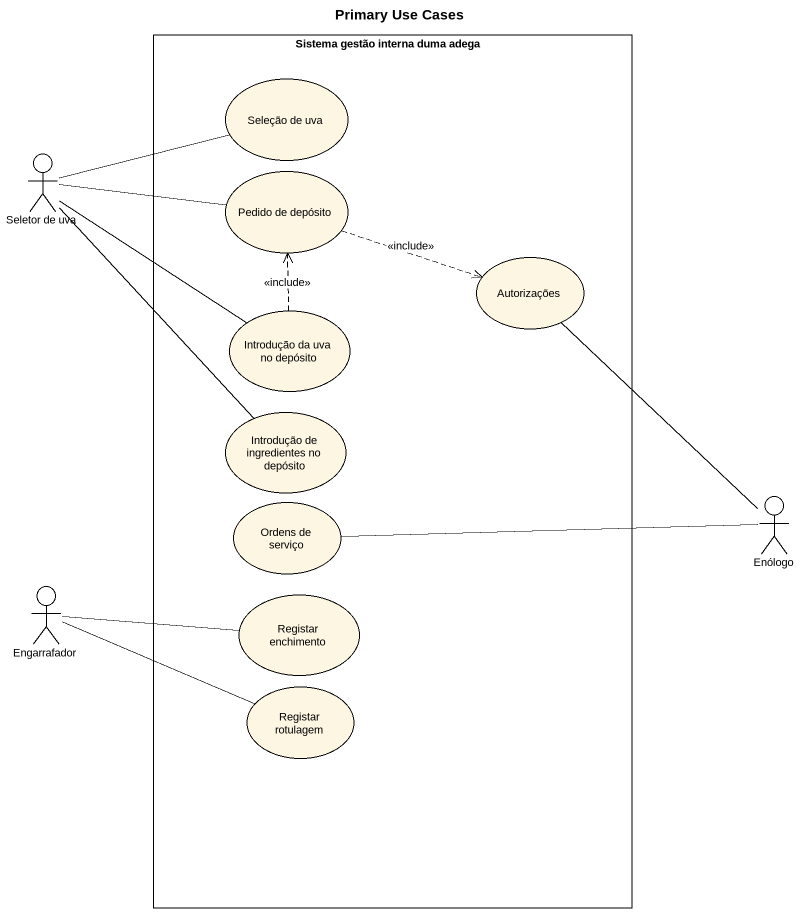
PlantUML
@startuml
title Primary Use Cases
rectangle "Sistema gestão interna duma adega" as Sistema_gestão_interna_duma {
  usecase "Seleção de uva" as Seleção_de_uva
  usecase "Pedido de depósito" as Pedido_de_depósito
  usecase Autorizações
  usecase "Introdução da uva no depósito" as Introdução_da_uva_no
  usecase "Introdução de ingredientes no depósito" as Introdução_de_ingredientes
  usecase "Ordens de serviço" as Ordens_de_serviço
  usecase "Registar enchimento" as Registar_enchimento
  usecase "Registar rotulagem" as Registar_rotulagem
}
actor "Seletor de uva" as Seletor_de_uva
actor Enólogo
actor Engarrafador
Seletor_de_uva -right- Seleção_de_uva
Seletor_de_uva -right- Pedido_de_depósito
Seletor_de_uva -right- Introdução_da_uva_no
Seletor_de_uva -- Introdução_de_ingredientes
Pedido_de_depósito .right.> Autorizações : <<include>>
Introdução_da_uva_no .up.> Pedido_de_depósito : <<include>>
Enólogo -up- Autorizações
Enólogo -left- Ordens_de_serviço
Engarrafador -right- Registar_enchimento
Engarrafador -right- Registar_rotulagem
@enduml
